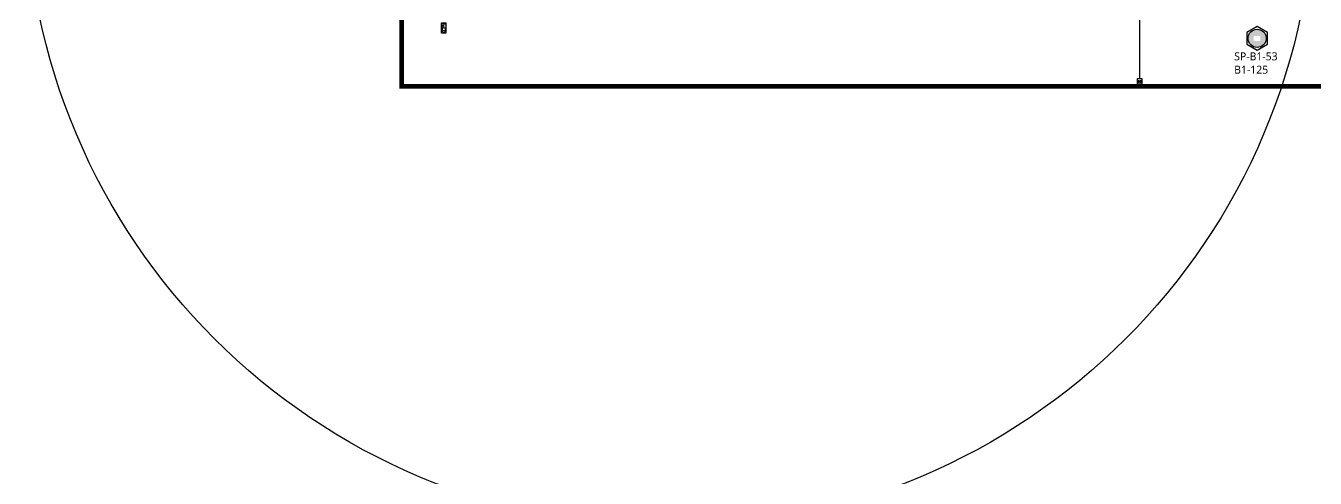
# Model space of a CAD drawing. Extents: x 0 to 3879896, y -114000 to 391286.
# Drawn here: x 1850165 to 1962917, y 189771 to 229362 of the extents above; entities that cross this region are included whole.
import ezdxf
from ezdxf.enums import TextEntityAlignment as Align

# ---------------------------------------------------------------- set-up
doc = ezdxf.new("R2010")
doc.units = 0
doc.header["$LTSCALE"] = 1000
doc.header["$MEASUREMENT"] = 0
doc.linetypes.add('SZGX_a-zzgr$0$DASHDOT2', pattern=[6, 3, -1.5, 0, -1.5])
for name, color, linetype in [('AP', 7, 'CONTINUOUS'), ('T-BAS', 11, '485_LINE'), ('T-METER DATA', 150, 'C_LINE'), ('T-SYSTEM BLOCK', 4, 'CONTINUOUS'), ('WALL', 2, 'CONTINUOUS')]:
    doc.layers.add(name, color=color, linetype=linetype)
doc.layers.add('Arc_建筑红线', color=1, linetype='CONTINUOUS', lineweight=40)
doc.styles.add('HZTXT1', font='txtd.shx', dxfattribs={"width": 0.7, "bigfont": 'hztxt.shx'})
doc.styles.get("Standard").update_dxf_attribs({"font": 'GBENOR', "bigfont": 'GBCBIG'})
doc.linetypes.add('485_LINE', pattern='A,25.7,-3.58,["485",Standard,S=2.54,R=0,X=-3.2,Y=-1.27],-3.85', length=33.13)
doc.linetypes.add('C_LINE', pattern='A,25.7,-2.08,["C",Standard,S=2.54,R=0,X=-0.54,Y=-1.27],-2.35', length=30.13)

# ---------------------------------------------------------------- blocks, each defined once
blk = doc.blocks.new('SB1')
at = {"layer": 'T-BAS'}
blk.add_lwpolyline([(-450, 0), (450, 0), (450, -375), (-450, -375), (-450, 0)], dxfattribs=at)
at = {"layer": 'T-BAS', "color": 7, "style": 'HZTXT1', "width": 0.7}
blk.add_text('KCPW', height=300, dxfattribs=at).set_placement((0, -344), align=Align.CENTER)
blk = doc.blocks.new('DS2')
at = {"layer": 'T-SYSTEM BLOCK'}
for points in [[(-225, -450), (225, -450), (225, 0), (-225, 0)], [(-138, -281), (-26, -281), (-26, -169), (-138, -169)], [(46, -281), (158, -281), (158, -169), (46, -169)]]:
    blk.add_lwpolyline(points, close=True, dxfattribs=at)

msp = doc.modelspace()

# ---------------------------------------------------------------- hatches: boundary and pattern name
at = {"layer": 'WALL', "linetype": 'ByBlock'}
h = msp.add_hatch(dxfattribs=at)
h.set_pattern_fill('ESCHER', color=3)
h.set_pattern_definition([(60, (-919410.166, -2173508.148), (-30.47999999, -7e-09), [27.94, -2.54]), (180, (-919410.166, -2173508.148), (15.24, -26.3964543), [27.94, -2.54]), (300, (-919410.166, -2173508.148), (30.47999999, -7e-09), [27.94, -2.54]), (60, (-919407.626, -2173508.148), (-30.47999999, -7e-09), [5.08, -25.4]), (300, (-919407.626, -2173508.148), (30.47999999, -7e-09), [5.08, -25.4]), (60, (-919411.436, -2173505.948), (-30.47999999, -7e-09), [5.08, -25.4]), (180, (-919411.436, -2173505.948), (15.24, -26.3964543), [5.08, -25.4]), (300, (-919411.436, -2173510.347), (30.47999999, -7e-09), [5.08, -25.4]), (180, (-919411.436, -2173510.347), (15.24, -26.3964543), [5.08, -25.4]), (60, (-919420.326, -2173508.148), (-30.47999999, -7e-09), [5.08, -25.4]), (300, (-919420.326, -2173508.148), (30.47999999, -7e-09), [5.08, -25.4]), (60, (-919405.086, -2173516.947), (-30.47999999, -7e-09), [5.08, -25.4]), (180, (-919405.086, -2173516.947), (15.24, -26.3964543), [5.08, -25.4]), (300, (-919405.086, -2173499.35), (30.47999999, -7e-09), [5.08, -25.4]), (180, (-919405.086, -2173499.35), (15.24, -26.3964543), [5.08, -25.4]), (0, (-919405.086, -2173503.748), (-15.24, 26.3964543), [17.78, -12.7]), (0, (-919405.086, -2173512.547), (-15.24, 26.3964543), [17.78, -12.7]), (120, (-919408.896, -2173501.549), (-30.47999999, 7e-09), [17.78, -12.7]), (120, (-919416.516, -2173505.948), (-30.47999999, 7e-09), [17.78, -12.7]), (240, (-919416.516, -2173510.347), (15.23999999, -26.3964543), [17.78, -12.7]), (240, (-919408.896, -2173514.747), (15.23999999, -26.3964543), [17.78, -12.7])])
h.paths.add_polyline_path([(1957041.6, 228258, 1), (1958633.5, 228258, 1)])
h.paths.add_polyline_path([(1958132, 228463), (1958132, 228028.5), (1957543.9, 228028.5), (1957543.9, 228463)], flags=16)

# ---------------------------------------------------------------- linework, layer by layer
at = {"layer": 'Arc_建筑红线', "color": 20, "linetype": 'SZGX_a-zzgr$0$DASHDOT2', "ltscale": 0.2, "const_width": 400, "elevation": 0}
msp.add_lwpolyline([(2129528.4, 303600.5), (2137528.4, 311600.5), (2154948.4, 311600.5), (2154948.4, 325060.5), (2002488.4, 325060.5), (2002488.4, 311600.5), (1884278.4, 311600.5), (1883028.4, 309100.5), (1883028.4, 224070.5), (1988318.4, 224070.5), (1988318.4, 129100.5), (2129528.4, 129100.5), (2129528.4, 303600.5)], dxfattribs=at)
at = {"layer": 'T-METER DATA', "color": 1, "linetype": 'ByBlock'}
msp.add_circle((1906500.7, 241804.8), 56335.3, dxfattribs=at)
at = {"layer": 'T-SYSTEM BLOCK'}
msp.add_line((1947571.4, 224720.5), (1947571.4, 230173.3), dxfattribs=at)
at = {"layer": 'WALL', "color": 3, "linetype": 'ByBlock'}
msp.add_lwpolyline([(1958735.5, 227747.1), (1958732.9, 228782.7), (1957834.7, 229298.3), (1956939.1, 228778.2), (1956941.8, 227742.6), (1957840, 227227)], close=True, dxfattribs=at)
msp.add_circle((1957837.6, 228258), 796, dxfattribs=at)

# ---------------------------------------------------------------- block references
at = {"layer": 'T-BAS', "ltscale": 2.5, "rotation": 89.99999978655659}
msp.add_blockref('SB1', (1886528.6, 229161.1, 0), dxfattribs=at)
at = {"layer": 'T-SYSTEM BLOCK'}
msp.add_blockref('DS2', (1947571.4, 224720.5), dxfattribs=at)

# ---------------------------------------------------------------- texts
at = {"layer": 'AP', "color": 3, "insert": (1955832.9, 227038), "char_height": 700, "attachment_point": 1}
msp.add_mtext_dynamic_manual_height_columns('{\\fMicrosoft YaHei|b0|i0|c134|p34;SP-B1-53\\P\\C1;B1-125}', width=3709.59, gutter_width=12.5, heights=[0], dxfattribs=at)

doc.saveas('drawing.dxf')
